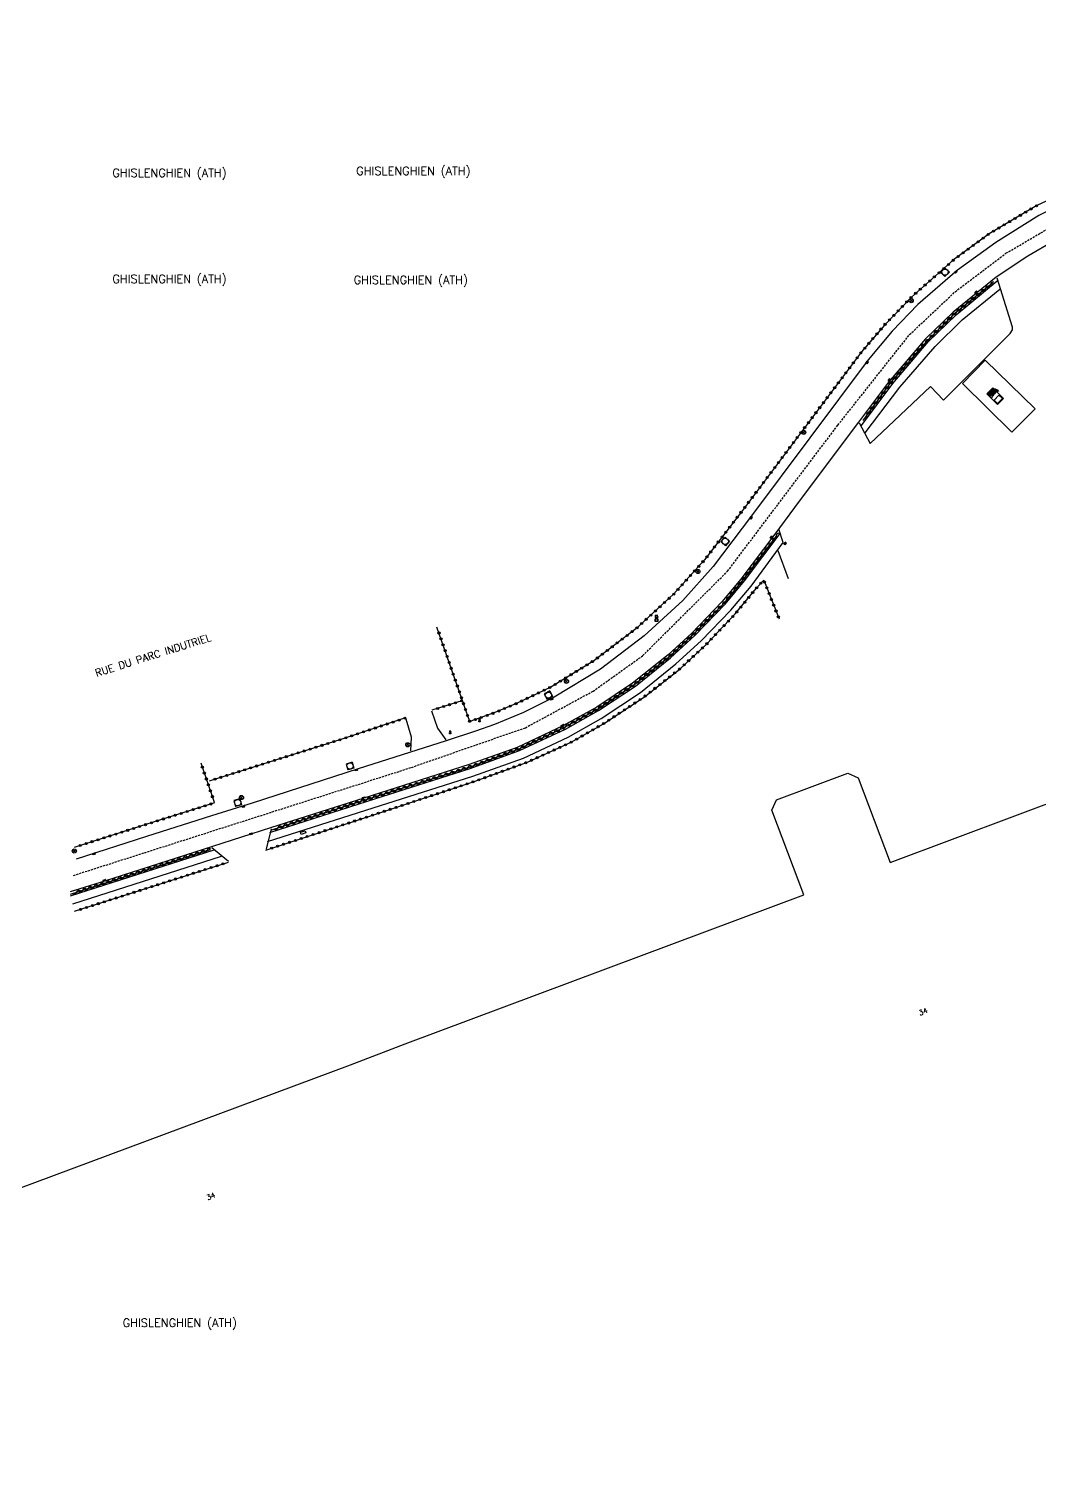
# Model space of a CAD drawing. Header units: millimetres. Extents: x 114000 to 115001, y 149000 to 149604.
# Drawn here: x 114435.2 to 114678.4, y 149201.7 to 149547.2 of the extents above; entities that cross this region are included whole.
import ezdxf
from ezdxf.enums import TextEntityAlignment as Align

# ---------------------------------------------------------------- set-up
doc = ezdxf.new("R2010")
doc.units = ezdxf.units.MM
doc.linetypes.add('DASHED', pattern=[0.75, 0.5, -0.25])
doc.layers.get('0').update_dxf_attribs({"linetype": 'CONTINUOUS'})
for name, color, linetype in [('W0001', 6, 'DASHED'), ('W0008', 7, 'CONTINUOUS'), ('W0014', 7, 'CONTINUOUS'), ('W0017', 7, 'CONTINUOUS'), ('W0100', 7, 'CONTINUOUS'), ('W0310', 3, 'CONTINUOUS'), ('W0322', 7, 'CONTINUOUS'), ('W0400', 7, 'CONTINUOUS'), ('W0412', 7, 'CONTINUOUS'), ('W0420', 7, 'CONTINUOUS'), ('W0421', 7, 'CONTINUOUS'), ('W0425', 7, 'CONTINUOUS'), ('W0469', 7, 'CONTINUOUS'), ('W0925', 7, 'CONTINUOUS'), ('W0980', 7, 'CONTINUOUS'), ('W0989', 7, 'CONTINUOUS'), ('W0991', 7, 'CONTINUOUS')]:
    doc.layers.add(name, color=color, linetype=linetype)
doc.styles.get("Standard").update_dxf_attribs({"font": 'romans.shx', "width": 0.85})

# ---------------------------------------------------------------- blocks, each defined once
blk = doc.blocks.new('T400')
for p, q in [((-0.15, 0.3), (0.15, 0.3)), ((-0.15, -0.25), (-0.15, 0.3)), ((-0.15, 0.15), (0.15, 0.15)), ((-0.15, 0), (0.15, 0)), ((0.15, 0.3), (0.15, -0.25)), ((-0.15, -0.15), (0.15, -0.15)), ((-0.15, -0.25), (-0.15, -0.3)), ((-0.15, -0.3), (0.15, -0.3)), ((0.15, -0.3), (0.15, -0.25))]:
    blk.add_line(p, q)
blk = doc.blocks.new('T420')
for p, q in [((0.75, 0.75), (-0.75, 0.75)), ((-0.75, 0.75), (-0.75, -0.75)), ((0.75, 0.75), (0.75, -0.75)), ((0.75, -0.75), (-0.75, -0.75))]:
    blk.add_line(p, q)
blk.add_ellipse((0, 0), major_axis=(-0.53, 0.53), ratio=1, start_param=3.926991, end_param=10.210176)
blk = doc.blocks.new('T469')
at = {"color": 0, "linetype": 'Continuous', "flags": 128}
for points in [[(-0.35, 0.35), (0.35, -0.35)], [(-0.35, -0.35), (0.35, 0.35)]]:
    blk.add_lwpolyline(points, dxfattribs=at)
at = {"color": 0, "linetype": 'Continuous'}
blk.add_circle((0, 0), 0.5, dxfattribs=at)
blk = doc.blocks.new('T412')
for p, q in [((-0.3, 1.2), (0.3, 1.2)), ((-0.3, 1.2), (-0.3, 0.6)), ((-0.3, 0.6), (0.3, 0.6)), ((-0.3, 0.3), (0.3, 0.3)), ((-0.3, -0.3), (-0.3, 0.3)), ((0, 0.9), (0.3, 0.9)), ((0.3, 0.9), (0.3, 0.6)), ((0.3, 0.3), (0.3, -0.3)), ((0.3, -0.3), (-0.3, -0.3))]:
    blk.add_line(p, q)
blk.add_ellipse((0, 0), major_axis=(0.212, 0.212), ratio=1, start_param=5.497787, end_param=11.780972)
blk = doc.blocks.new('T425')
for p, q in [((-0.15, 0.6), (0.15, 0.6)), ((-0.15, 0.6), (-0.15, 0.3)), ((-0.15, 0.3), (0.15, 0.3)), ((-0.15, 0.15), (0.15, 0.15)), ((-0.15, -0.15), (-0.15, 0.15)), ((0, 0.45), (0.15, 0.45)), ((0.15, 0.45), (0.15, 0.3)), ((0.15, 0.15), (0.15, -0.15)), ((0.15, -0.15), (-0.15, -0.15))]:
    blk.add_line(p, q)
blk.add_ellipse((0, 0), major_axis=(-0.106, 0.106), ratio=1, start_param=3.926991, end_param=10.210176)
blk = doc.blocks.new('T925')
for p, q in [((-1.030302, 1.81818), (-0.90909, 1.81818)), ((-1.030302, 1.81818), (-1.030302, -1.81818)), ((-0.90909, 1.81818), (0.90909, 1.81818)), ((-0.90909, 1.696968), (0.90909, 1.696968)), ((-0.90909, 0.787878), (-0.90909, 1.696968)), ((0.90909, 0.787878), (-0.90909, 0.787878)), ((-0.787878, 1.575756), (0.787878, 1.575756)), ((-0.787878, 1.333332), (-0.787878, 1.575756)), ((0.787878, 1.333332), (-0.787878, 1.333332)), ((-0.787878, 1.151514), (0.787878, 1.151514)), ((-0.787878, 0.90909), (-0.787878, 1.151514)), ((0.787878, 0.90909), (-0.787878, 0.90909)), ((0.787878, 1.575756), (0.787878, 1.333332)), ((0.787878, 1.151514), (0.787878, 0.90909)), ((0.90909, 1.81818), (1.030302, 1.81818)), ((0.90909, 1.696968), (0.90909, 0.787878)), ((1.030302, 1.81818), (1.030302, -1.81818)), ((1.030302, 1.51515), (1.272726, 1.21212)), ((1.21212, 1.151514), (1.030302, 1.393938)), ((1.151514, 1.272726), (1.030302, 1.151514)), ((1.030302, 1.151514), (1.21212, 0.969696)), ((1.151514, 1.21212), (1.090908, 1.151514)), ((1.090908, 1.151514), (1.21212, 1.030302)), ((1.272726, 0.727272), (1.21212, 1.151514)), ((1.21212, 1.030302), (1.21212, 1.090908)), ((1.272726, 1.21212), (1.454544, 0.727272)), ((1.454544, 0.727272), (1.272726, 0.727272)), ((1.333332, 0.727272), (1.333332, 0.242424)), ((1.393938, 0.727272), (1.393938, 0.242424)), ((1.030302, -1.81818), (-1.030302, -1.81818)), ((-0.848484, -0.484848), (0.848484, -0.484848)), ((-0.848484, -1.696968), (-0.848484, -0.484848)), ((0.848484, -1.696968), (-0.848484, -1.696968)), ((0.848484, -0.484848), (0.848484, -1.696968))]:
    blk.add_line(p, q)
for major_axis, ratio in [((-1.939392, 0), 0.1875), ((-1.878786, 0), 0.16129)]:
    blk.add_ellipse((1.030302, 0.242424), major_axis=major_axis, ratio=ratio, start_param=4.7123889804, end_param=6.2831853072)
blk = doc.blocks.new('t310o')
at = {"color": 0, "linetype": 'Continuous'}
for centre, start, end in [((-0.5, 0.38), 216.8699, 323.1304), ((0.5, -0.37), 36.8699, 143.1303)]:
    blk.add_arc(centre, 0.625, start, end, dxfattribs=at)
blk = doc.blocks.new('t322o')
at = {"color": 0, "linetype": 'Continuous'}
for radius in [0.25, 0.15]:
    blk.add_circle((0, 0), radius, dxfattribs=at)

msp = doc.modelspace()

# ---------------------------------------------------------------- linework, layer by layer
at = {"layer": 'W0001'}
msp.add_lwpolyline([(114446, 149343.42), (114527.37, 149369.43), (114554.75, 149378.97), (114571.03, 149387.76), (114582.96, 149396.29), (114603.41, 149416.65), (114629.95, 149451.81), (114647.21, 149473.58), (114658.17, 149483.91), (114670.39, 149493.16), (114684.09, 149501.2), (114695.62, 149506.26), (114715.23, 149512.1), (114740.35, 149517), (114784.74, 149525.57), (114887.55, 149545.22), (114897.89, 149547.21)], dxfattribs=at)
at = {"layer": 'W0008'}
for points in [[(114689.76, 149507.83), (114678.32, 149502.23), (114667.95, 149495.75), (114658.69, 149489.09), (114649.21, 149480.85), (114643.04, 149474.39), (114637.26, 149467.5), (114609.15, 149429.94), (114599.95, 149417.77), (114592.61, 149409.56), (114583.37, 149401.11), (114572.85, 149393.07), (114561.66, 149386.36), (114554.27, 149382.61), (114547.35, 149379.74), (114542.74, 149378.11), (114535.67, 149375.81), (114514.54, 149369.08), (114489.03, 149360.79), (114479.25, 149357.78), (114463.59, 149352.79), (114446.64, 149347.35)], [(114681.98, 149496.19), (114675.67, 149492.49), (114668.07, 149487.43), (114657.72, 149479.01), (114651.03, 149472.53), (114642.15, 149462.12), (114634.93, 149452.52), (114627.14, 149442.15), (114619.54, 149431.97), (114614.8, 149425.54), (114606.56, 149414.69), (114602.06, 149409.24), (114594.78, 149401.72), (114589.1, 149396.51), (114580.49, 149389.68), (114571.97, 149383.93), (114563.74, 149379.39), (114552.8, 149374.18), (114541.19, 149370.1), (114515.9, 149362.04), (114493.39, 149354.84), (114479.47, 149350.4), (114453.45, 149342.04), (114445.25, 149339.45)]]:
    msp.add_lwpolyline(points, dxfattribs=at)
at = {"layer": 'W0014'}
for points in [[(114635.59, 149451.71), (114643.14, 149461.85), (114651.64, 149471.88), (114658.42, 149478.31), (114668.25, 149486.51)], [(114636.54, 149449.97), (114644.87, 149460.92), (114653.39, 149470.75), (114659.89, 149477.11), (114668.89, 149484.53)], [(114493.23, 149353.77), (114516.77, 149361.31), (114541.45, 149369.13), (114553.35, 149373.49), (114564.38, 149378.64), (114572.33, 149383.09), (114581.24, 149389), (114589.69, 149395.81), (114595.59, 149401.23), (114602.8, 149408.71), (114607.48, 149414.3), (114616.07, 149425.74)], [(114492.74, 149351.62), (114518.14, 149359.72), (114542.13, 149367.32), (114554.34, 149371.67), (114565.01, 149376.73), (114572.98, 149381.22), (114582.42, 149387.45), (114590.95, 149394.33), (114597.05, 149399.87), (114604.21, 149407.26), (114609.05, 149413.06), (114616.82, 149423.58)], [(114445.33, 149338.51), (114479.87, 149349.62)], [(114445.9, 149336.59), (114481.66, 149348.06)]]:
    msp.add_lwpolyline(points, dxfattribs=at)
at = {"layer": 'W0017'}
for points in [[(114635.09, 149452.36), (114637.75, 149447.34), (114652.26, 149461.12), (114655.37, 149457.81), (114671.4, 149473.86), (114671.97, 149474.71), (114671.95, 149475.35), (114668.26, 149487.16)], [(114616.82, 149423.58), (114615.71, 149426.77)], [(114615.52, 149421.62), (114618.01, 149414.89)], [(114527.16, 149373.4), (114527.38, 149376.69), (114526.03, 149381.06)], [(114532.17, 149383.03), (114533.62, 149378.88), (114535.62, 149376.05)], [(114493.55, 149354.65), (114492.39, 149349.73)], [(114483.29, 149346.76), (114479.3, 149350.08)]]:
    msp.add_lwpolyline(points, dxfattribs=at)
at = {"layer": 'W0100'}
msp.add_lwpolyline([(114665.4, 149467.46), (114659.95, 149461.85), (114671.83, 149450.09), (114677.43, 149455.69)], close=True, dxfattribs=at)
msp.add_lwpolyline([(114268.96, 149201.7), (114267.1, 149206.34), (114512.64, 149297.82), (114525.79, 149302.88), (114621.73, 149338.77), (114614.07, 149359.1), (114615.2, 149361.64), (114632.33, 149368.05), (114634.86, 149366.89), (114642.52, 149346.56), (114807.5, 149408.32), (114809.6, 149402.7)], dxfattribs=at)
at = {"layer": 'W0310'}
for points in [[(114667.18, 149485.99), (114658.16, 149478.77), (114651.42, 149472.12), (114642.71, 149462.13), (114635.99, 149452.95)], [(114493.75, 149354.42), (114515.99, 149361.54), (114541.28, 149369.48), (114553.23, 149373.88), (114564.05, 149379.05), (114572.26, 149383.53), (114581.06, 149389.47), (114589.6, 149396.24), (114595.24, 149401.52), (114602.57, 149408.94), (114607.12, 149414.57), (114615.21, 149425.08)], [(114445.29, 149338.91), (114478.96, 149349.7)]]:
    msp.add_lwpolyline(points, dxfattribs=at)
at = {"layer": 'W0322'}
for points in [[(114718.37, 149518.74), (114712.24, 149517.33), (114701.84, 149514.59), (114689.76, 149510.2), (114677.8, 149504.63), (114666.33, 149497.86), (114657.8, 149491.57), (114647.63, 149482.61), (114641.14, 149475.87), (114635.65, 149469.42), (114606.97, 149431.24), (114597.87, 149419.34), (114590.42, 149411.09), (114581.32, 149402.77), (114571.21, 149395.09), (114560.87, 149388.76), (114552.79, 149384.88), (114547.43, 149382.61), (114541.37, 149380.45), (114540.03, 149384.3), (114533.46, 149403.19)], [(114492.29, 149349.52), (114519.03, 149358.27), (114542.45, 149366.03), (114555.27, 149370.7), (114565.77, 149375.47), (114573.54, 149379.94), (114583.38, 149386.44), (114591.96, 149393.18), (114598.3, 149399.05), (114605.26, 149406.36), (114610.26, 149412.49), (114611.96, 149414.34), (114612.1, 149414.49), (114615.8, 149405.2)], [(114539.49, 149385.46), (114532.22, 149383.16)], [(114525.93, 149381.33), (114510.38, 149376.17), (114478.63, 149366.14)], [(114479.92, 149360.96), (114476.71, 149370.43)], [(114479.97, 149360.89), (114462.14, 149355.25), (114446.2, 149350.17)], [(114446.29, 149334.79), (114483.31, 149346.64)]]:
    msp.add_lwpolyline(points, dxfattribs=at)
at = {"layer": 'W0421'}
msp.add_lwpolyline([(114500.63, 149353.81), (114501.78, 149354.18), (114501.95, 149353.65), (114500.8, 149353.29)], close=True, dxfattribs=at)

# ---------------------------------------------------------------- block references
at = {"layer": 'W0310'}
for p, rotation in [((114664.33, 149483.71), 218.6490483644606), ((114665.5, 149484.65), 218.6490483644606), ((114666.67, 149485.58), 218.6490483644606), ((114659.65, 149479.96), 218.6490483644606), ((114660.82, 149480.9), 218.6490483644606), ((114661.99, 149481.84), 218.6490483644606), ((114663.16, 149482.77), 218.6490483644606), ((114656.31, 149476.95), 224.6354302329881), ((114657.38, 149478), 224.6354302329881), ((114658.47, 149479.03), 218.6490483644606), ((114652.04, 149472.73), 224.6354302329881), ((114653.11, 149473.79), 224.6354302329881), ((114654.18, 149474.84), 224.6354302329881), ((114655.24, 149475.89), 224.6354302329881), ((114649.04, 149469.39), 228.9387737391257), ((114650.02, 149470.52), 228.9387737391257), ((114651.01, 149471.65), 228.9387737391257), ((114646.08, 149465.99), 228.9387737391257), ((114647.07, 149467.12), 228.9387737391257), ((114648.05, 149468.25), 228.9387737391257), ((114643.13, 149462.6), 228.9387737391257), ((114644.11, 149463.73), 228.9387737391257), ((114645.1, 149464.86), 228.9387737391257), ((114640.42, 149459), 233.7507271547903), ((114641.31, 149460.21), 233.7507271547903), ((114642.2, 149461.42), 233.7507271547903), ((114637.76, 149455.37), 233.7507271547903), ((114638.65, 149456.58), 233.7507271547903), ((114639.54, 149457.79), 233.7507271547903), ((114636.88, 149454.16), 233.7507271547903), ((114615.14, 149424.99), 52.40909241339205), ((114612.4, 149421.42), 52.40909241339205), ((114613.31, 149422.61), 52.40909241339205), ((114614.23, 149423.8), 52.40909241339205), ((114609.65, 149417.86), 52.40909241339205), ((114610.57, 149419.05), 52.40909241339205), ((114611.48, 149420.24), 52.40909241339205), ((114606.9, 149414.3), 51.07844755230119), ((114607.82, 149415.48), 52.40909241339205), ((114608.74, 149416.67), 52.40909241339205), ((114604.07, 149410.8), 51.07844755230119), ((114605.01, 149411.96), 51.07844755230119), ((114605.96, 149413.13), 51.07844755230119), ((114601.09, 149407.44), 45.34913697125429), ((114602.14, 149408.5), 45.34913697125429), ((114603.13, 149409.63), 51.07844755230119), ((114597.93, 149404.24), 45.34913697125429), ((114598.98, 149405.3), 45.34913697125429), ((114600.03, 149406.37), 45.34913697125429), ((114593.65, 149400.03), 43.0884371625808), ((114594.74, 149401.05), 43.0884371625808), ((114595.82, 149402.1), 45.34913697125429), ((114596.87, 149403.17), 45.34913697125429), ((114590.36, 149396.95), 43.0884371625808), ((114591.46, 149397.98), 43.0884371625808), ((114592.55, 149399), 43.0884371625808), ((114585.72, 149393.16), 38.3942961195244), ((114586.89, 149394.09), 38.3942961195244), ((114588.07, 149395.03), 38.3942961195244), ((114589.24, 149395.96), 38.3942961195244), ((114582.19, 149390.37), 38.3942961195244), ((114583.36, 149391.3), 38.3942961195244), ((114584.54, 149392.23), 38.3942961195244), ((114577.28, 149386.92), 34.05199630949316), ((114578.53, 149387.76), 34.05199630949316), ((114579.77, 149388.6), 34.05199630949316), ((114581.01, 149389.44), 34.05199630949316), ((114571, 149382.84), 28.60489276413576), ((114572.31, 149383.56), 34.05199630949316), ((114573.55, 149384.4), 34.05199630949316), ((114574.8, 149385.24), 34.05199630949316), ((114576.04, 149386.08), 34.05199630949316), ((114565.73, 149379.97), 28.60489276413576), ((114567.05, 149380.68), 28.60489276413576), ((114568.36, 149381.4), 28.60489276413576), ((114569.68, 149382.12), 28.60489276413576), ((114557.66, 149376), 25.52820197735167), ((114559.01, 149376.64), 25.52820197735167), ((114560.36, 149377.29), 25.52820197735167), ((114561.72, 149377.93), 25.52820197735167), ((114563.07, 149378.58), 25.52820197735167), ((114564.41, 149379.25), 28.60489276413576), ((114550.79, 149372.98), 20.21706602234321), ((114552.2, 149373.5), 20.21706602234321), ((114553.59, 149374.06), 25.52820197735167), ((114554.95, 149374.7), 25.52820197735167), ((114556.3, 149375.35), 25.52820197735167), ((114540.93, 149369.37), 17.43059828263409), ((114542.35, 149369.87), 20.21706602234321), ((114543.76, 149370.39), 20.21706602234321), ((114545.16, 149370.91), 20.21706602234321), ((114546.57, 149371.43), 20.21706602234321), ((114547.98, 149371.95), 20.21706602234321), ((114549.39, 149372.47), 20.21706602234321), ((114529.49, 149365.78), 17.43059828263409), ((114530.92, 149366.23), 17.43059828263409), ((114532.35, 149366.68), 17.43059828263409), ((114533.78, 149367.13), 17.43059828263409), ((114535.21, 149367.58), 17.43059828263409), ((114536.64, 149368.03), 17.43059828263409), ((114538.07, 149368.47), 17.43059828263409), ((114539.5, 149368.92), 17.43059828263409), ((114519.47, 149362.63), 17.43059828263409), ((114520.9, 149363.08), 17.43059828263409), ((114522.33, 149363.53), 17.43059828263409), ((114523.76, 149363.98), 17.43059828263409), ((114525.19, 149364.43), 17.43059828263409), ((114526.62, 149364.88), 17.43059828263409), ((114528.05, 149365.33), 17.43059828263409), ((114508.03, 149358.99), 17.75118265607639), ((114509.46, 149359.45), 17.75118265607639), ((114510.89, 149359.91), 17.75118265607639), ((114512.32, 149360.37), 17.75118265607639), ((114513.75, 149360.82), 17.75118265607639), ((114515.18, 149361.28), 17.75118265607639), ((114516.61, 149361.73), 17.43059828263409), ((114518.04, 149362.18), 17.43059828263409), ((114496.6, 149355.34), 17.75118265607639), ((114498.03, 149355.79), 17.75118265607639), ((114499.46, 149356.25), 17.75118265607639), ((114500.89, 149356.71), 17.75118265607639), ((114502.32, 149357.16), 17.75118265607639), ((114503.75, 149357.62), 17.75118265607639), ((114505.18, 149358.08), 17.75118265607639), ((114506.6, 149358.54), 17.75118265607639), ((114495.18, 149354.88), 17.75118265607639), ((114475.29, 149348.52), 17.75782021148425), ((114476.72, 149348.98), 17.75782021148425), ((114478.14, 149349.44), 17.75782021148425), ((114465.29, 149345.32), 17.75782021148425), ((114466.72, 149345.78), 17.75782021148425), ((114468.14, 149346.23), 17.75782021148425), ((114469.57, 149346.69), 17.75782021148425), ((114471, 149347.15), 17.75782021148425), ((114472.43, 149347.61), 17.75782021148425), ((114473.86, 149348.06), 17.75782021148425), ((114453.86, 149341.66), 17.75782021148425), ((114455.29, 149342.12), 17.75782021148425), ((114456.72, 149342.57), 17.75782021148425), ((114458.15, 149343.03), 17.75782021148425), ((114459.57, 149343.49), 17.75782021148425), ((114461, 149343.95), 17.75782021148425), ((114462.43, 149344.4), 17.75782021148425), ((114463.86, 149344.86), 17.75782021148425), ((114446.72, 149339.37), 17.75782021148425), ((114448.15, 149339.83), 17.75782021148425), ((114449.57, 149340.29), 17.75782021148425), ((114451, 149340.74), 17.75782021148425), ((114452.43, 149341.2), 17.75782021148425)]:
    msp.add_blockref('t310o', p, dxfattribs=dict(at, rotation=rotation))
at = {"layer": 'W0322'}
for p, rotation in [((114677.72, 149504.59), 210.5655676411719), ((114671.27, 149500.78), 210.5655676411719), ((114672.56, 149501.54), 210.5655676411719), ((114673.85, 149502.3), 210.5655676411719), ((114675.14, 149503.07), 210.5655676411719), ((114676.43, 149503.83), 210.5655676411719), ((114666.11, 149497.7), 216.4142529319052), ((114667.39, 149498.49), 210.5655676411719), ((114668.68, 149499.25), 210.5655676411719), ((114669.97, 149500.01), 210.5655676411719), ((114661.29, 149494.14), 216.4142529319052), ((114662.49, 149495.03), 216.4142529319052), ((114663.7, 149495.92), 216.4142529319052), ((114664.91, 149496.81), 216.4142529319052), ((114656.55, 149490.47), 221.3759307232461), ((114657.67, 149491.46), 221.3759307232461), ((114658.87, 149492.36), 216.4142529319052), ((114660.08, 149493.25), 216.4142529319052), ((114653.17, 149487.49), 221.3759307232461), ((114654.3, 149488.48), 221.3759307232461), ((114655.42, 149489.48), 221.3759307232461), ((114648.67, 149483.53), 221.3759307232461), ((114649.79, 149484.52), 221.3759307232461), ((114650.92, 149485.51), 221.3759307232461), ((114652.05, 149486.5), 221.3759307232461), ((114645.47, 149480.37), 226.0480359542485), ((114646.51, 149481.45), 226.0480359542485), ((114647.55, 149482.53), 226.0480359542485), ((114642.35, 149477.13), 226.0480359542485), ((114643.39, 149478.21), 226.0480359542485), ((114644.43, 149479.29), 226.0480359542485), ((114639.35, 149473.77), 229.6390211001241), ((114640.32, 149474.92), 229.6390211001241), ((114641.3, 149476.05), 226.0480359542485), ((114636.44, 149470.34), 229.6390211001241), ((114637.41, 149471.49), 229.6390211001241), ((114638.38, 149472.63), 229.6390211001241), ((114633.68, 149466.79), 233.0859873835313), ((114634.58, 149467.99), 233.0859873835313), ((114635.48, 149469.19), 233.0859873835313), ((114630.97, 149463.19), 233.0859873835313), ((114631.87, 149464.39), 233.0859873835313), ((114632.77, 149465.59), 233.0859873835313), ((114628.27, 149459.6), 233.0859873835313), ((114629.17, 149460.8), 233.0859873835313), ((114630.07, 149461.99), 233.0859873835313), ((114625.57, 149456), 233.0859873835313), ((114626.47, 149457.2), 233.0859873835313), ((114627.37, 149458.4), 233.0859873835313), ((114622.86, 149452.4), 233.0859873835313), ((114623.77, 149453.6), 233.0859873835313), ((114624.67, 149454.8), 233.0859873835313), ((114621.06, 149450), 233.0859873835313), ((114621.96, 149451.2), 233.0859873835313), ((114618.36, 149446.4), 233.0859873835313), ((114619.26, 149447.6), 233.0859873835313), ((114620.16, 149448.8), 233.0859873835313), ((114615.66, 149442.81), 233.0859873835313), ((114616.56, 149444.01), 233.0859873835313), ((114617.46, 149445.2), 233.0859873835313), ((114612.95, 149439.21), 233.0859873835313), ((114613.86, 149440.41), 233.0859873835313), ((114614.76, 149441.61), 233.0859873835313), ((114610.25, 149435.61), 233.0859873835313), ((114611.15, 149436.81), 233.0859873835313), ((114612.05, 149438.01), 233.0859873835313), ((114607.55, 149432.01), 233.0859873835313), ((114608.45, 149433.21), 233.0859873835313), ((114609.35, 149434.41), 233.0859873835313), ((114604.82, 149428.43), 232.5913569869008), ((114605.73, 149429.62), 232.5913569869008), ((114606.64, 149430.82), 232.5913569869008), ((114602.09, 149424.86), 232.5913569869008), ((114603, 149426.05), 232.5913569869008), ((114603.91, 149427.24), 232.5913569869008), ((114599.35, 149421.28), 232.5913569869008), ((114600.27, 149422.48), 232.5913569869008), ((114601.18, 149423.67), 232.5913569869008), ((114596.49, 149417.82), 227.9497211226115), ((114597.5, 149418.93), 227.9497211226115), ((114598.44, 149420.09), 232.5913569869008), ((114593.48, 149414.47), 227.9497211226115), ((114594.48, 149415.59), 227.9497211226115), ((114595.49, 149416.7), 227.9497211226115), ((114590.46, 149411.13), 227.9497211226115), ((114591.47, 149412.25), 227.9497211226115), ((114592.47, 149413.36), 227.9497211226115), ((114609.44, 149411.49), 50.82520928576635), ((114610.4, 149412.64), 47.45181179478706), ((114611.41, 149413.75), 47.45181179478706), ((114612.28, 149414.03), 291.7590440605519), ((114612.83, 149412.64), 291.7590440605519), ((114613.39, 149411.25), 291.7590440605519), ((114587.15, 149408.09), 222.4186496630041), ((114588.25, 149409.11), 222.4186496630041), ((114589.36, 149410.12), 222.4186496630041), ((114606.6, 149408), 50.82520928576635), ((114607.55, 149409.16), 50.82520928576635), ((114608.49, 149410.32), 50.82520928576635), ((114613.95, 149409.85), 291.7590440605519), ((114614.5, 149408.46), 291.7590440605519), ((114582.72, 149404.05), 222.4186496630041), ((114583.82, 149405.06), 222.4186496630041), ((114584.93, 149406.07), 222.4186496630041), ((114586.04, 149407.08), 222.4186496630041), ((114603.62, 149404.63), 46.37581441117398), ((114604.65, 149405.72), 46.37581441117398), ((114605.65, 149406.84), 50.82520928576635), ((114615.06, 149407.07), 291.7590440605519), ((114615.61, 149405.68), 291.7590440605519), ((114533.96, 149401.77), 109.1712160789432), ((114579.24, 149401.19), 217.2075394437597), ((114580.44, 149402.1), 217.2075394437597), ((114581.61, 149403.03), 222.4186496630041), ((114600.51, 149401.38), 46.37581441117398), ((114601.55, 149402.46), 46.37581441117398), ((114602.58, 149403.55), 46.37581441117398), ((114534.45, 149400.35), 109.1712160789432), ((114534.94, 149398.94), 109.1712160789432), ((114535.43, 149397.52), 109.1712160789432), ((114574.47, 149397.56), 217.2075394437597), ((114575.66, 149398.47), 217.2075394437597), ((114576.85, 149399.38), 217.2075394437597), ((114578.05, 149400.29), 217.2075394437597), ((114596.25, 149397.16), 42.81865020389979), ((114597.35, 149398.17), 42.81865020389979), ((114598.44, 149399.2), 46.37581441117398), ((114599.48, 149400.29), 46.37581441117398), ((114535.93, 149396.1), 109.1712160789432), ((114536.42, 149394.69), 109.1712160789432), ((114569.58, 149394.09), 211.4867950561867), ((114570.86, 149394.88), 211.4867950561867), ((114572.08, 149395.75), 217.2075394437597), ((114573.27, 149396.66), 217.2075394437597), ((114592.95, 149394.1), 42.81865020389979), ((114594.05, 149395.12), 42.81865020389979), ((114595.15, 149396.14), 42.81865020389979), ((114536.91, 149393.27), 109.1712160789432), ((114537.4, 149391.85), 109.1712160789432), ((114537.9, 149390.44), 109.1712160789432), ((114563.18, 149390.18), 211.4867950561867), ((114564.46, 149390.96), 211.4867950561867), ((114565.74, 149391.74), 211.4867950561867), ((114567.02, 149392.53), 211.4867950561867), ((114568.3, 149393.31), 211.4867950561867), ((114588.3, 149390.31), 38.16015515553865), ((114589.48, 149391.23), 38.16015515553865), ((114590.66, 149392.16), 38.16015515553865), ((114591.84, 149393.09), 38.16015515553865), ((114538.39, 149389.02), 109.1712160789432), ((114538.88, 149387.6), 109.1712160789432), ((114556.55, 149386.69), 205.6415667561463), ((114557.91, 149387.34), 205.6415667561463), ((114559.26, 149387.99), 205.6415667561463), ((114560.61, 149388.63), 205.6415667561463), ((114561.9, 149389.39), 211.4867950561867), ((114584.77, 149387.53), 38.16015515553865), ((114585.95, 149388.45), 38.16015515553865), ((114587.13, 149389.38), 38.16015515553865), ((114533.65, 149383.61), 197.5781317626559), ((114535.08, 149384.07), 197.5781317626559), ((114536.51, 149384.52), 197.5781317626559), ((114537.94, 149384.97), 197.5781317626559), ((114539.37, 149385.43), 197.5781317626559), ((114539.37, 149386.19), 109.1712160789432), ((114539.87, 149384.77), 109.1712160789432), ((114540.36, 149383.35), 109.1712160789969), ((114549.73, 149383.59), 202.930713150031), ((114551.11, 149384.17), 202.930713150031), ((114552.49, 149384.75), 202.930713150031), ((114553.85, 149385.39), 205.6415667561463), ((114555.2, 149386.04), 205.6415667561463), ((114578.59, 149383.28), 33.42724630313809), ((114579.84, 149384.1), 33.42724630313809), ((114581.1, 149384.93), 33.42724630313809), ((114582.35, 149385.76), 33.42724630313809), ((114583.59, 149386.6), 38.16015515553865), ((114521.49, 149379.86), 198.3695784247136), ((114522.91, 149380.33), 198.3695784247136), ((114524.34, 149380.8), 198.3695784247136), ((114525.76, 149381.28), 198.3695784247136), ((114540.85, 149381.93), 109.1712160789969), ((114541.35, 149380.52), 109.1712160789969), ((114542.72, 149380.93), 199.6192047849307), ((114544.13, 149381.44), 199.6192047849307), ((114545.54, 149381.94), 199.6192047849307), ((114546.95, 149382.44), 199.6192047849307), ((114548.35, 149383), 202.930713150031), ((114573.58, 149379.97), 33.42724630313809), ((114574.84, 149380.8), 33.42724630313809), ((114576.09, 149381.62), 33.42724630313809), ((114577.34, 149382.45), 33.42724630313809), ((114511.53, 149376.55), 198.3695784247136), ((114512.95, 149377.02), 198.3695784247136), ((114514.37, 149377.49), 198.3695784247136), ((114515.8, 149377.97), 198.3695784247136), ((114517.22, 149378.44), 198.3695784247136), ((114518.64, 149378.91), 198.3695784247136), ((114520.07, 149379.39), 198.3695784247136), ((114568.39, 149376.97), 29.93812040967096), ((114569.69, 149377.72), 29.93812040967096), ((114570.99, 149378.47), 29.93812040967096), ((114572.29, 149379.22), 29.93812040967096), ((114500.09, 149372.92), 197.5311169625272), ((114501.52, 149373.37), 197.5311169625272), ((114502.95, 149373.82), 197.5311169625272), ((114504.38, 149374.27), 197.5311169625272), ((114505.81, 149374.73), 197.5311169625272), ((114507.24, 149375.18), 197.5311169625272), ((114508.67, 149375.63), 197.5311169625272), ((114510.1, 149376.08), 197.5311169625272), ((114560.32, 149373), 24.398198186346), ((114561.69, 149373.62), 24.398198186346), ((114563.06, 149374.24), 24.398198186346), ((114564.42, 149374.86), 24.398198186346), ((114565.79, 149375.48), 29.93812040967096), ((114567.09, 149376.23), 29.93812040967096), ((114477.03, 149369.48), 108.7147007086385), ((114490.08, 149369.76), 197.5311169625272), ((114491.51, 149370.21), 197.5311169625272), ((114492.94, 149370.66), 197.5311169625272), ((114494.37, 149371.11), 197.5311169625272), ((114495.8, 149371.56), 197.5311169625272), ((114497.23, 149372.01), 197.5311169625272), ((114498.66, 149372.47), 197.5311169625272), ((114552.03, 149369.52), 20.03424127886559), ((114553.44, 149370.04), 20.03424127886559), ((114554.85, 149370.55), 20.03424127886559), ((114556.23, 149371.14), 24.398198186346), ((114557.59, 149371.76), 24.398198186346), ((114558.96, 149372.38), 24.398198186346), ((114477.51, 149368.06), 108.7147007086385), ((114478, 149366.64), 108.7147007086385), ((114480.06, 149366.59), 197.5311169625272), ((114481.49, 149367.04), 197.5311169625272), ((114482.93, 149367.5), 197.5311169625272), ((114484.36, 149367.95), 197.5311169625272), ((114485.79, 149368.4), 197.5311169625272), ((114487.22, 149368.85), 197.5311169625272), ((114488.65, 149369.3), 197.5311169625272), ((114542.16, 149365.93), 18.32334795126232), ((114543.57, 149366.44), 20.03424127886559), ((114544.98, 149366.95), 20.03424127886559), ((114546.39, 149367.47), 20.03424127886559), ((114547.8, 149367.98), 20.03424127886559), ((114549.21, 149368.49), 20.03424127886559), ((114550.62, 149369.01), 20.03424127886559), ((114478.48, 149365.22), 108.7147007086385), ((114478.96, 149363.8), 108.7147007086385), ((114532.19, 149362.63), 18.32334795126232), ((114533.62, 149363.1), 18.32334795126232), ((114535.04, 149363.58), 18.32334795126232), ((114536.46, 149364.05), 18.32334795126232), ((114537.89, 149364.52), 18.32334795126232), ((114539.31, 149364.99), 18.32334795126232), ((114540.74, 149365.46), 18.32334795126232), ((114474.8, 149359.26), 197.5495090078802), ((114476.23, 149359.71), 197.5495090078802), ((114477.66, 149360.16), 197.5495090078802), ((114479.09, 149360.61), 197.5495090078802), ((114479.44, 149362.38), 108.7147007086385), ((114522.23, 149359.33), 18.32334795126232), ((114523.65, 149359.8), 18.32334795126232), ((114525.07, 149360.27), 18.32334795126232), ((114526.5, 149360.75), 18.32334795126232), ((114527.92, 149361.22), 18.32334795126232), ((114529.35, 149361.69), 18.32334795126232), ((114530.77, 149362.16), 18.32334795126232), ((114463.35, 149355.64), 197.5495090078802), ((114464.78, 149356.09), 197.5495090078802), ((114466.21, 149356.54), 197.5495090078802), ((114467.64, 149357), 197.5495090078802), ((114469.07, 149357.45), 197.5495090078802), ((114470.5, 149357.9), 197.5495090078802), ((114471.93, 149358.35), 197.5495090078802), ((114473.36, 149358.8), 197.5495090078802), ((114510.83, 149355.59), 18.13430342881158), ((114512.25, 149356.05), 18.13430342881158), ((114513.68, 149356.52), 18.13430342881158), ((114515.1, 149356.99), 18.13430342881158), ((114516.53, 149357.45), 18.13430342881158), ((114517.95, 149357.92), 18.13430342881158), ((114519.38, 149358.39), 18.32334795126232), ((114520.8, 149358.86), 18.32334795126232), ((114453.35, 149352.45), 197.6879772625474), ((114454.78, 149352.91), 197.6879772625474), ((114456.21, 149353.36), 197.6879772625474), ((114457.64, 149353.82), 197.6879772625474), ((114459.07, 149354.27), 197.6879772625474), ((114460.49, 149354.73), 197.6879772625474), ((114461.92, 149355.19), 197.6879772625474), ((114500.85, 149352.32), 18.13430342881158), ((114502.27, 149352.78), 18.13430342881158), ((114503.7, 149353.25), 18.13430342881158), ((114505.12, 149353.72), 18.13430342881158), ((114506.55, 149354.19), 18.13430342881158), ((114507.97, 149354.65), 18.13430342881158), ((114509.4, 149355.12), 18.13430342881158), ((114447.63, 149350.63), 197.6879772625474), ((114449.06, 149351.08), 197.6879772625474), ((114450.49, 149351.54), 197.6879772625474), ((114451.92, 149352), 197.6879772625474), ((114493.72, 149349.98), 18.13430342881158), ((114495.14, 149350.45), 18.13430342881158), ((114496.57, 149350.92), 18.13430342881158), ((114498, 149351.38), 18.13430342881158), ((114499.42, 149351.85), 18.13430342881158), ((114479.15, 149345.31), 17.7460273819159), ((114480.58, 149345.76), 17.7460273819159), ((114482.01, 149346.22), 17.7460273819159), ((114469.15, 149342.11), 17.7460273819159), ((114470.58, 149342.56), 17.7460273819159), ((114472.01, 149343.02), 17.7460273819159), ((114473.43, 149343.48), 17.7460273819159), ((114474.86, 149343.94), 17.7460273819159), ((114476.29, 149344.39), 17.7460273819159), ((114477.72, 149344.85), 17.7460273819159), ((114457.72, 149338.45), 17.7460273819159), ((114459.15, 149338.91), 17.7460273819159), ((114460.58, 149339.36), 17.7460273819159), ((114462.01, 149339.82), 17.7460273819159), ((114463.43, 149340.28), 17.7460273819159), ((114464.86, 149340.73), 17.7460273819159), ((114466.29, 149341.19), 17.7460273819159), ((114467.72, 149341.65), 17.7460273819159), ((114447.72, 149335.25), 17.7460273819159), ((114449.15, 149335.71), 17.7460273819159), ((114450.58, 149336.16), 17.7460273819159), ((114452, 149336.62), 17.7460273819159), ((114453.43, 149337.08), 17.7460273819159), ((114454.86, 149337.53), 17.7460273819159), ((114456.29, 149337.99), 17.7460273819159)]:
    msp.add_blockref('t322o', p, dxfattribs=dict(at, rotation=rotation))
at = {"layer": 'W0400'}
for p, rotation in [((114658.35, 149488.69), 130), ((114663.2, 149483.82), 132), ((114636.98, 149466.88), 145), ((114642.33, 149462.62), 140), ((114609.03, 149429.53), 145), ((114613.96, 149424.77), 145), ((114617.23, 149423.3), 145), ((114561.12, 149385.89), 120), ((114563.69, 149379.48), 115), ((114514.08, 149368.82), 107), ((114486.91, 149360.01), 107), ((114515.89, 149362.13), 107), ((114488.8, 149353.44), 107), ((114450.99, 149348.64), 107), ((114453.46, 149342.21), 107)]:
    msp.add_blockref('T400', p, dxfattribs=dict(at, rotation=rotation))
at = {"layer": 'W0412'}
msp.add_blockref('T412', (114586.3, 149404.87), dxfattribs=at)
at = {"layer": 'W0420'}
for p, rotation in [((114655.72, 149488.62), 45), ((114602.84, 149423.81), 47), ((114560.3, 149386.81), 27), ((114512.55, 149369.74), 17), ((114485.54, 149360.93), 17)]:
    msp.add_blockref('T420', p, dxfattribs=dict(at, rotation=rotation))
at = {"layer": 'W0425'}
for p in [(114543.74, 149380.52), (114536.66, 149377.62)]:
    msp.add_blockref('T425', p, dxfattribs=at)
at = {"layer": 'W0469'}
for p in [(114647.6, 149481.76), (114621.71, 149450.05), (114596.29, 149416.57), (114564.63, 149390.12), (114526.45, 149374.87), (114486.43, 149362.16), (114446.22, 149349.3)]:
    msp.add_blockref('T469', p, dxfattribs=at)
at = {"layer": 'W0925', "rotation": 45}
msp.add_blockref('T925', (114667.77, 149458.77), dxfattribs=at)

# ---------------------------------------------------------------- texts
at = {"layer": 'W0980'}
for p in [(114469.13, 149512.37), (114527.81, 149512.85), (114469.13, 149486.84), (114527.19, 149486.61), (114471.61, 149235.61)]:
    msp.add_text('GHISLENGHIEN (ATH)', height=2, dxfattribs=at).set_placement(p, align=Align.MIDDLE)
at = {"layer": 'W0989'}
msp.add_text('RUE DU PARC INDUTRIEL', height=1.75, rotation=17.408, dxfattribs=at).set_placement((114451.3, 149392.07), align=Align.MIDDLE_LEFT)
at = {"layer": 'W0991'}
for p in [(114650.68, 149310.07), (114479.33, 149265.63)]:
    msp.add_text('34', height=1.25, rotation=22, dxfattribs=at).set_placement(p, align=Align.CENTER)

doc.saveas('drawing.dxf')
